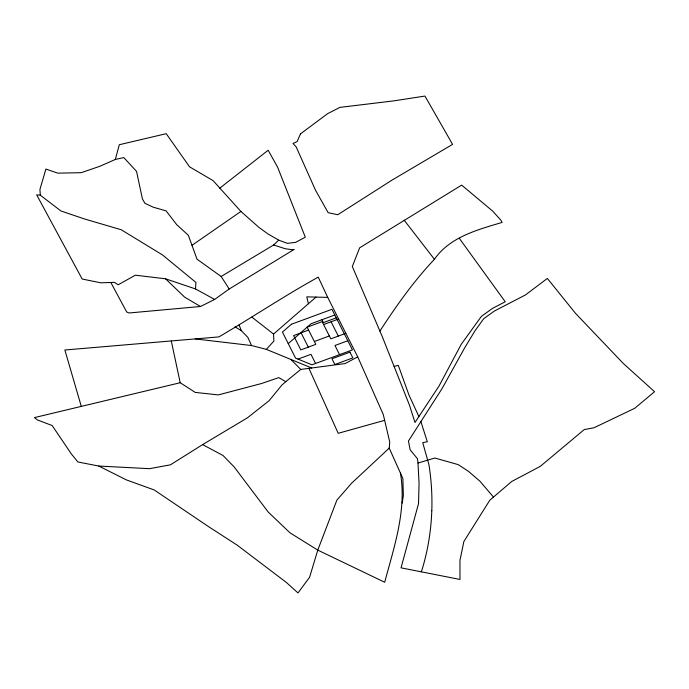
<?xml version="1.0" encoding="UTF-8"?>
<svg xmlns="http://www.w3.org/2000/svg" width="689" height="689" viewBox="0 0 689 689"><rect width="100%" height="100%" fill="white"/><g stroke="black" fill="none" stroke-linecap="round" stroke-linejoin="round"><path stroke-width="1.03" d="M81.285 406.398L64.861 350.003L218.887 336.904C252.217 317.422 284.359 295.839 318.24 277.133L327.723 297.398L357.729 356.868L345.103 363.568L300.757 369.433L285.763 381.706L278.804 377.615L261.441 383.54L218.353 394.909L195.263 392.411L180.199 382.731L34.45 417.603L37.464 419.945L52.166 425.544L71.423 454.034L77.891 461.974L98.811 466.057L149.591 468.675L170.39 464.834L202.626 444.603L223.038 455.507L234.088 466.849L268.254 512.099L290.017 532.838L317.775 550.115L384.703 582.257C394.099 546.894 406.82 510.17 400.438 473.119M195.521 288.941L195.917 282.404L162.432 254.896L121.221 229.747L84.592 218.99L60.951 210.989L40.289 195.185L36.655 194.858L82.189 279.028L100.723 282.8L114.383 282.378L118.198 284.764L135.388 275.195L165.524 278.787L195.521 288.941L214.641 299.431L229.196 289.001L294.169 249.392L292.532 249.762L285.177 248.72L273.636 244.983L221.152 276.478L197.02 259.202L188.355 235.311L176.677 224.623L166.109 210.86L153.277 207.217L144.957 203.315L142.434 199.009L136.543 171.372L123.796 157.583L115.296 159.478L99.845 166.282L81.233 172.689L57.781 173.154L45.913 169.055L39.945 189.397L40.289 195.185M402.161 503.125L403.349 495.667L402.876 478.536L389.225 448.108L389.741 442.062L383.273 414.494L357.729 356.868M115.296 159.478L119.326 144.716L166.23 133.683L189.527 166.807L213.09 180.63L240.909 211.437L258.918 227.37L267.788 233.829L278.709 240.142L287.399 243.355L295.633 242.356L305.305 237.188L277.572 167.117L268.176 150.245L219.739 188.192M421.341 571.836L421.84 570.371A285.565 254.672 22.2 0 0 431.796 510.773M379.897 331.056C396.33 305.847 413.65 281.241 434.423 259.297C449.822 236.99 477.537 229.756 502.109 222.418L500.955 220.265L492.652 211.092L461.656 185.108L359.649 247.816L352.32 266.505L382.395 336.921L409.464 405.158L414.985 422.469L439.005 386.073L461.277 344.259L481.422 316.329L492.592 308.327L505.235 301.765L459.296 238.316M195.245 338.919L251.554 345.542L266.316 349.366L273.877 341.115L273.55 334.062L251.916 317.164M273.636 244.983L278.709 240.142M389.225 448.108L351.709 483.11L336.904 500.085L317.775 550.115L309.594 577.261L297.984 592.936L286.383 582.455L237.119 545.102L208.819 526.809L154.224 489.965L126.388 479.897L98.811 466.057M285.763 381.706L281.801 385.177L269.046 400.757L247.411 417.835L202.626 444.603M273.55 334.062L316.044 297.088M288.252 343.613L311.092 323.735L334.82 314.994M191.99 245.336L240.909 211.437M110.834 282.49L126.707 312.005L129.093 312.978L200.499 306.493L214.641 299.431M336.266 317.862L323.417 322.598L321.97 319.73M308.586 330.065L293.592 335.595L300.809 349.9L315.803 344.371L307.13 327.18L322.125 321.66L330.798 338.85L345.792 333.321M323.58 324.536L338.575 319.016M314.348 341.494L329.342 335.965M298.01 359.107L310.972 354.335L315.588 363.473M347.816 340.754L334.966 345.49L339.574 354.628M417.999 463.042L417.474 458.728L410.162 449.865L408.439 441.029L441.976 388.742L464.653 347.885L475.04 330.746L483.738 318.671L494.426 311.015L525.543 294.892L547.359 278.425L575.591 313.435L623.175 363.336L654.55 391.705L634.698 408.31L593.987 427.766L584.255 429.574L540.288 466.358L511.738 481.473L489.801 500.214L463.861 541.537L459.959 560.381L459.985 579.449L401.05 567.839L418.507 503.685L419.067 483.532L417.999 463.042L434.871 458.013L458.271 464.653L468.589 471.431L479.854 481.129L493.47 497.079M384.643 420.342L338.204 433.303L308.93 368.348M394.099 366.436L398.302 365.351L408.939 394.978L418.886 416.561M327.723 297.398L306.777 296.847L308.405 303.737M266.316 349.366L311.695 367.986M200.499 306.493L184.652 297.157L165.524 278.787M234.966 326.81L241.357 330.694L247.885 337.412L251.554 345.542M290.93 359.46L300.757 369.433M404.185 220.196L434.423 259.297M221.152 276.478L229.196 289.001M331.073 321.78L338.299 336.086M301.084 332.83L308.302 347.135M239.143 325.096L241.357 330.694M420.893 421.616L427.309 441.752L422.727 442.614L428.963 464.825A286.107 255.154 22.2 0 1 431.796 510.773M171.277 340.952L180.199 382.731M300.482 133.881L297.131 141.555L293.014 143.476L296.167 146.895L315.562 190.31L328.153 212.677L337.756 214.744L391.869 180.191L452.578 144.38L424.958 96.064L393.497 100.913L339.91 107.381L327.576 113.685L300.482 133.881M291.447 324.235L282.43 332.081L295.564 358.108L311.928 364.817L352.432 349.891L331.952 309.309L291.447 324.235M349.96 352.148L331.96 358.78L334.854 364.507L352.846 357.875L349.96 352.148"/></g></svg>
